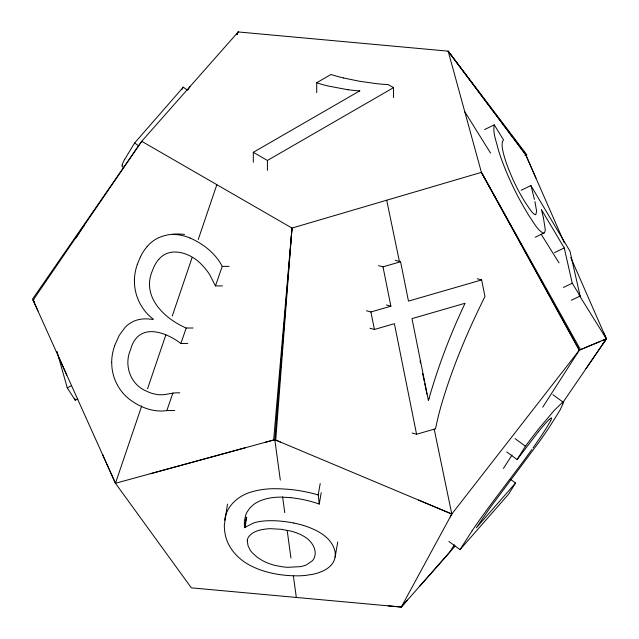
<?xml version="1.0" encoding="UTF-8"?>
<svg xmlns="http://www.w3.org/2000/svg" width="639" height="639" viewBox="0 0 639 639"><rect width="100%" height="100%" fill="white"/><g stroke="black" fill="none" stroke-linecap="round" stroke-linejoin="round"><path stroke-width="0.96" d="M134.454 280.233C134.086 295.226 141.235 310.171 153.28 319.133L153.128 319.58C146.107 318.238 138.519 318.613 132.121 322.032A37.342 28.899 89.8 0 0 125.092 327.376L119.245 335.299L114.597 345.795M37.957 310.945L33.108 300.146L141.706 141.299L292.007 228.075L275.792 439.424L115.459 483.276L32.589 299.02L141.706 141.299L238.203 31.95L448.155 51.152L526.895 154.902L524.97 155.437M450.223 516.943L451.805 514.036L580.164 349.086L481.407 172.362L292.007 228.075L274.81 439.696L280.321 480.121M292.007 228.075L273.716 439.241L451.805 514.028L401.3 607.05L388.192 605.852M227.492 504.091L224.321 525.218A190.813 90.059 9.9 0 0 224.928 532.79C227.228 548.318 239.258 560.635 253.156 566.905A47.693 22.509 9.9 0 0 260.672 570.004C272.637 574.173 285.377 575.907 298.014 575.843A52.206 24.641 9.9 0 0 305.586 575.404L312.463 574.365A50.353 23.763 9.9 0 0 320.355 572.113C327.024 569.605 333.917 564.684 335.1 557.168L337.743 542.024M335.1 557.168L335.275 554.261A79.036 37.302 9.9 0 0 334.956 551.289C331.593 536.872 316.473 529.587 303.573 525.474M293.788 523.021C282.622 520.945 271.096 519.819 259.801 521.488A37.869 17.876 9.9 0 0 253.252 523.101L244.449 527.646L246.271 517.223M244.937 527.694L246.75 517.278M290.769 497.669A61.695 29.122 9.9 0 1 315.81 502.909L319.244 504.067L318.214 494.937L320.195 483.571M319.244 504.067L321.225 492.701M224.68 520.194C226.318 505.912 238.643 495.345 251.966 491.814A62.71 29.602 9.9 0 1 260.824 489.793A57.095 26.95 9.9 0 1 270.728 488.771C286.727 488.348 302.854 490.448 318.214 494.937M122.129 165.094L122.129 166.603A108.894 8.603 -53.7 0 0 122.824 166.979L123.111 166.987M407.339 600.213L401.3 607.05L191.349 587.848L115.459 483.276L141.77 405.797M147.545 388.784L165.836 334.924M172.258 316.025L192.147 257.445M198.242 239.489L216.853 184.687M179.831 392.897C171.939 392.13 164.319 396.108 156.379 394.351A52.694 40.784 89.8 0 1 146.147 390.988C130.26 384.351 123.662 364.997 130.612 349.589C137.856 322.535 164.207 330.874 180.893 343.462L186.213 328.031L193.114 327.999M122.576 392.65A56.927 44.059 89.8 0 0 131.067 400.485C139.813 406.731 150.333 411.037 161.196 411.037A64.555 49.962 89.8 0 0 166.835 410.581L172.921 392.921M222.372 285.905L215.471 285.929L222.204 266.383C215.503 253.3 203.25 243.81 189.983 237.98M137.297 264.362L140.428 256.814M236.789 34.586L238.203 31.95L236.757 34.554M236.869 34.426L238.203 31.95M124.773 159.239L134.653 142.952L183.313 87.152L187.291 90.075M448.874 541.441L460.024 549.628L472.125 530.737M506.759 451.957L517.119 459.553L525.426 446.238L532.231 437.18A58.357 4.705 -53.7 0 1 538.749 428.793L554.165 410.454L562.392 402.474A43.037 3.467 -53.7 0 1 563.231 402.243A40.057 3.227 -53.7 0 1 563.422 402.889L559.908 410.342L550.003 426.141A56.879 4.585 -53.7 0 1 547.855 429.36A57.877 4.665 -53.7 0 1 539.731 441.134L490.289 507.454L476.351 527.782L515.545 483.028L510.761 479.522M515.545 483.028L508.604 494.147L460.024 549.628M76.033 238.004L83.805 225.583L84.052 226.094M181.827 89.524L183.313 87.152M187.826 89.995L189.951 86.624M454.401 544.827L449.552 552.376L419.408 586.538M503.42 468.443L512.039 455.016M542.743 407.179L579.373 350.1L582.76 348.694M562.512 403.049L606.403 338.854L603.887 333.111M603.008 343.822L606.411 338.854L570.763 257.525M586.019 368.655L606.411 338.854L579.03 294.954M532.982 447.979L540.37 437.292A54.571 4.401 -53.7 0 0 546.361 428.026L549.963 421.972A28.635 2.308 -53.7 0 0 550.682 420.598M531.928 449.465L522.862 461.893A143.408 11.558 -53.7 0 1 511.32 477.245L494.594 499.45A108.894 8.778 -53.7 0 0 488.707 507.366L482.03 516.544A51.559 4.154 -53.7 0 0 472.109 530.761M517.119 459.553L538.437 431.684M401.3 607.05L455.128 546.057M534.931 201.549L536.616 211.237L535.841 214.584A32.924 5.064 64.3 0 1 534.452 214.337L534.012 214.049A30.305 4.665 64.3 0 1 531.888 211.972C520.905 197.347 512.774 180.677 506.503 163.528A46.631 7.173 64.3 0 1 503.804 154.758L503.436 153.36A61.743 9.497 64.3 0 1 502.853 150.764A60.537 9.313 64.3 0 1 502.086 145.476L502.318 141.858L503.548 139.933L494.274 124.869C492.549 132.784 496.351 141.179 498.077 148.983A67.462 10.384 64.3 0 0 501.407 159.079L502.262 161.419A52.222 8.035 64.3 0 0 517.398 195.406A53.66 8.259 64.3 0 0 522.622 204.967L526.696 211.956A72.646 11.182 64.3 0 0 529.388 216.349C533.517 222.084 536.76 229.265 542.99 233.019A48.636 7.484 64.3 0 0 544.668 232.364L545.123 230.911A63.389 9.753 64.3 0 0 545.227 229.161L543.39 217.643M147.186 246.574C156.02 235.519 171.172 232.852 184.543 234.417M158.744 259.442C170.477 245.312 192.019 253.603 202.212 265.233A61.911 47.909 89.8 0 1 209.624 274.546L215.471 285.929M316.712 92.631L316.712 82.735L330.986 74.491A115.068 66.432 0 0 0 343.415 77.934M253.308 162.21L253.308 152.314L359.893 90.778L359.477 90.778M253.308 152.314L267.414 160.461L393.528 87.655L393.528 97.543M77.838 398.88L75.218 400.214L67.247 387.825L71.616 385.597M484.57 129.541L494.274 124.869M521.208 190.254L530.913 185.574L569.956 251.151L580.124 296.025L571.298 300.274M535.234 237.237L544.061 232.979M554.548 252.621L564.253 247.948L541.385 209.528L542.695 214.752M563.414 287.454L572.24 283.205L564.253 247.948M584.453 347.991L600.5 341.306M602.186 340.603L606.411 338.854L579.206 350.172L481.407 172.362L448.155 51.152L525.41 154.047L564.349 242.9M34.011 299.803L33.108 300.146L34.682 302.678M378.544 265.624L382.993 266.846L400.581 261.758L408.473 301.105L481.646 279.938L484.969 296.52C467.5 331.569 452.164 367.824 441.206 405.469A261.008 236.478 -74.7 0 0 435.55 428.761M366.459 310.746L370.908 311.968L390.884 306.193L382.993 266.846M369.973 328.262L374.422 329.476L394.399 323.701L416.572 434.256L435.574 428.769M264.865 442.42L274.81 439.688L280.353 442.02M150.381 473.723L244.977 447.867M222.204 266.383L229.105 266.359M180.893 343.462L187.794 343.439M166.835 410.581L174.727 410.55M172.714 234.465L176.044 234.561A72.335 55.984 89.8 0 1 189.975 238.004M290.769 497.677L282.486 497.134A40.696 19.21 9.9 0 0 270.273 497.957A47.03 22.197 9.9 0 0 258.483 501.615L256.806 502.47A57.23 27.014 9.9 0 0 253.771 504.427L249.977 507.885L247.109 511.975A94.069 44.395 9.9 0 0 245.711 515.042L244.37 520.993L244.449 527.646M348.023 89.764L328.023 85.985A85.203 49.195 0 0 1 316.696 82.75M343.407 77.95L359.461 81.249L376.483 83.661A103.614 59.818 0 0 0 388.192 84.588L393.528 87.655M477.189 278.724L481.646 279.938M395.237 260.297L400.581 261.758M386.435 304.971L390.884 306.193M412.123 433.042L416.572 434.256M418.641 500.097L451.805 514.036L434.216 429.248M186.213 328.031C164.063 318.518 140.939 296.272 152.633 270.169A33.004 25.544 89.8 0 1 158.696 259.378M552.871 394.646L563.231 402.243M134.653 142.952L138.631 145.876M515.074 438.642L525.426 446.238M122.592 392.626C115.579 384.327 111.689 373.511 111.729 362.648M448.155 51.152L525.905 155.181L535.969 178.129M464.777 111.753L490.576 153.12M541.121 234.17L559.021 262.877M572.24 283.205L580.124 296.025M481.407 172.362L579.373 350.1M58.988 357.728L66.823 375.149M102.575 454.609L115.459 483.276M74.683 398.313L75.218 400.214M56.999 351.434L67.247 387.825M530.913 185.574L531.464 187.594M531.6 188.13L534.42 199.4M542.846 215.375L543.262 217.108M386.707 200.215L399.439 261.615M420.063 361.027L420.47 362.976M422.691 373.695L424.312 381.491M424.711 383.44L426.94 394.159M370.908 311.968L374.422 329.476M282.606 496.886L284.762 512.662M287.183 530.41L290.945 558.015M293.365 575.763L296.328 597.449M267.414 160.461L267.414 170.357M293.788 523.021A47.566 22.453 9.9 0 1 303.573 525.466M134.382 280.233A40.656 31.471 89.8 0 1 137.345 264.394M111.649 362.648A41.024 31.75 89.8 0 1 114.645 345.827M140.436 256.822A48.205 37.302 89.8 0 1 147.178 246.558M122.153 165.062A51.559 4.074 -53.7 0 1 124.733 159.279M538.397 431.748A41.184 3.323 -53.7 0 1 549.173 419.488M549.244 419.384A28.052 2.26 -53.7 0 1 550.746 420.51M359.469 90.85A62.063 35.832 0 0 1 348.063 89.692M247.277 540.738L248.02 545.666L250.049 549.844A50.066 23.627 9.9 0 0 252.341 552.855L257.389 557.416L262.469 560.603A33.643 15.879 9.9 0 0 269.946 563.878A28.531 13.467 9.9 0 0 274.978 565.395L282.214 566.777A37.222 17.572 9.9 0 0 287.75 567.312L300.394 566.641A30.448 14.37 9.9 0 0 306.504 564.836L312.463 560.683A42.677 20.144 9.9 0 0 314.061 558.35C317.982 549.636 311.129 540.227 303.573 536.169A28.14 13.283 9.9 0 0 298.341 533.581L296.887 533.006A30.688 14.489 9.9 0 0 290.513 531.025L281.448 529.332L270.816 528.685A31.918 15.064 9.9 0 0 266.072 528.988L261.758 529.659A33.635 15.879 9.9 0 0 256.782 531.065A34.586 16.326 9.9 0 0 251.119 534.18L249.146 536.153A34.778 16.414 9.9 0 0 247.381 539.923L247.277 540.738M429.057 398.377L428.426 400.573L411.987 318.613L465.072 303.261C450.527 333.933 438.378 365.732 429.057 398.377"/></g></svg>
